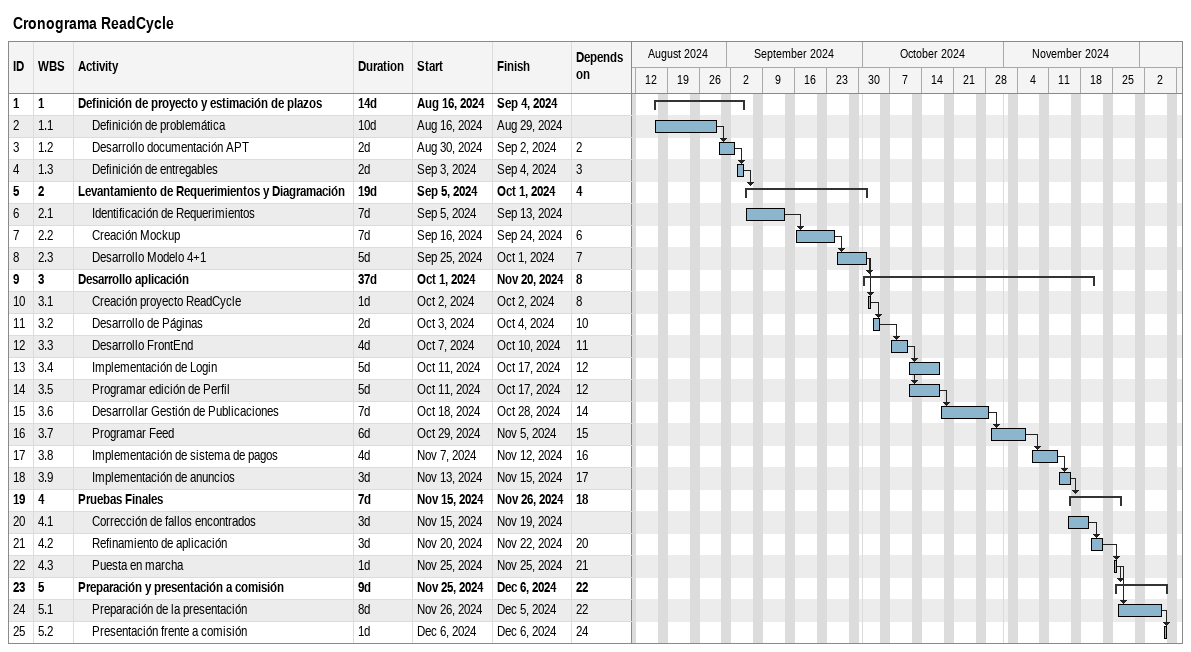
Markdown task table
Cronograma ReadCycle

| ID | WBS | Task | Duration | Start | Finish | Predecessors |
|---|---|---|---|---|---|---|
| 1 | 1 | **Definición de proyecto y estimación de plazos** | 14d | 2024-08-16 | 2024-09-04 |  |
| 2 | 1.1 | Definición de problemática | 10d | 2024-08-16 | 2024-08-29 |  |
| 3 | 1.2 | Desarrollo documentación APT | 2d | 2024-08-30 | 2024-09-02 | 2 |
| 4 | 1.3 | Definición de entregables | 2d | 2024-09-03 | 2024-09-04 | 3 |
| 5 | 2 | **Levantamiento de Requerimientos y Diagramación** | 19d | 2024-09-05 | 2024-10-01 | 4 |
| 6 | 2.1 | Identificación de Requerimientos | 7d | 2024-09-05 | 2024-09-13 |  |
| 7 | 2.2 | Creación Mockup | 7d | 2024-09-16 | 2024-09-24 | 6 |
| 8 | 2.3 | Desarrollo Modelo 4+1 | 5d | 2024-09-25 | 2024-10-01 | 7 |
| 9 | 3 | **Desarrollo aplicación** | 37d | 2024-10-01 | 2024-11-20 | 8 |
| 10 | 3.1 | Creación proyecto ReadCycle | 1d | 2024-10-02 | 2024-10-02 | 8 |
| 11 | 3.2 | Desarrollo de Páginas | 2d | 2024-10-03 | 2024-10-04 | 10 |
| 12 | 3.3 | Desarrollo FrontEnd | 4d | 2024-10-07 | 2024-10-10 | 11 |
| 13 | 3.4 | Implementación de Login | 5d | 2024-10-11 | 2024-10-17 | 12 |
| 14 | 3.5 | Programar edición de Perfil | 5d | 2024-10-11 | 2024-10-17 | 12 |
| 15 | 3.6 | Desarrollar Gestión de Publicaciones | 7d | 2024-10-18 | 2024-10-28 | 14 |
| 16 | 3.7 | Programar Feed | 6d | 2024-10-29 | 2024-11-05 | 15 |
| 17 | 3.8 | Implementación de sistema de pagos | 4d | 2024-11-07 | 2024-11-12 | 16 |
| 18 | 3.9 | Implementación de anuncios | 3d | 2024-11-13 | 2024-11-15 | 17 |
| 19 | 4 | **Pruebas Finales** | 7d | 2024-11-15 | 2024-11-26 | 18 |
| 20 | 4.1 | Corrección de fallos encontrados | 3d | 2024-11-15 | 2024-11-19 |  |
| 21 | 4.2 | Refinamiento de aplicación | 3d | 2024-11-20 | 2024-11-22 | 20 |
| 22 | 4.3 | Puesta en marcha | 1d | 2024-11-25 | 2024-11-25 | 21 |
| 23 | 5 | **Preparación y presentación a comisión** | 9d | 2024-11-25 | 2024-12-06 | 22 |
| 24 | 5.1 | Preparación de la presentación | 8d | 2024-11-26 | 2024-12-05 | 22 |
| 25 | 5.2 | Presentación frente a comisión | 1d | 2024-12-06 | 2024-12-06 | 24 |
